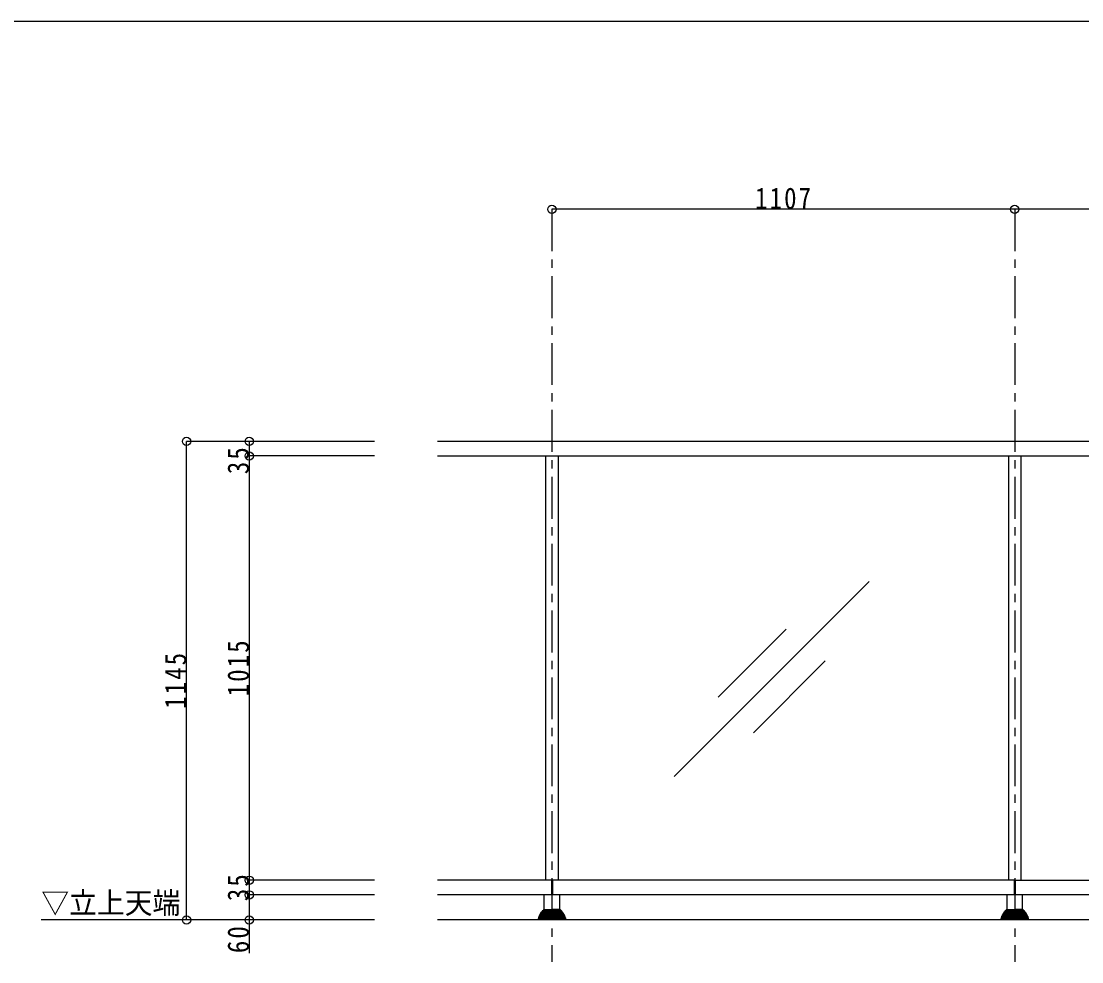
# Model space of a CAD drawing. Units: millimetres at full size, sheet at 1:5, with parts at other scales. Extents: x -1050 to 1050, y -742 to 742.
# Drawn here: x -339 to 295, y 120 to 682 of the extents above; entities that cross this region are included whole.
import ezdxf
from ezdxf.enums import TextEntityAlignment as Align

# ---------------------------------------------------------------- set-up
doc = ezdxf.new("R2010")
doc.units = ezdxf.units.MM
doc.header["$LTSCALE"] = 5
doc.linetypes.add('CHAIN1', pattern=[8, 5, -1, 1, -1])
doc.layers.add('1-5_図枠1_1', color=7, linetype='Continuous')
doc.layers.add('1-6_姿図', color=7, linetype='Continuous')
doc.styles.add('ＭＳ ゴシック', font='')
doc.styles.get('ＭＳ ゴシック').set_extended_font_data('MS Gothic')

# ---------------------------------------------------------------- blocks, each defined once
blk = doc.blocks.new('dimension_origin')
at = {"color": 0, "linetype": 'Continuous', "lineweight": -2}
blk.add_circle((0, 0), 1.25, dxfattribs=at)

msp = doc.modelspace()

# ---------------------------------------------------------------- linework, layer by layer
at = {"layer": '1-5_図枠1_1'}
msp.add_line((-990, 682.5), (703.535, 682.5), dxfattribs=at)
at = {"layer": '1-6_姿図', "linetype": 'CHAIN1'}
for p, q in [((-21.5, 570), (-21.5, 120)), ((255.25, 570), (255.25, 120))]:
    msp.add_line(p, q, dxfattribs=at)
at = {"layer": '1-6_姿図'}
for p, q in [((255.25, 570), (-21.5, 570)), ((532, 570), (255.25, 570)), ((-127.5, 431.25), (-240, 431.25)), ((-240, 145), (-240, 431.25)), ((-202.5, 431.25), (-202.5, 411.611)), ((859.812, 431.25), (-90, 431.25)), ((-127.5, 422.5), (-202.5, 422.5)), ((-202.5, 422.5), (-202.5, 168.75)), ((-90, 422.5), (874.5, 422.5)), ((-25.25, 422.5), (-25.25, 168.75)), ((-17.75, 422.5), (-17.75, 168.75)), ((251.5, 422.5), (251.5, 168.75)), ((259, 422.5), (259, 168.75)), ((51.598, 230.786), (168.202, 347.39)), ((77.83, 278.232), (118.496, 318.897)), ((99.043, 257.019), (141.969, 299.944)), ((-127.5, 168.75), (-202.5, 168.75)), ((-202.5, 168.75), (-202.5, 160)), ((255, 168.75), (-90, 168.75)), ((-21.75, 168.75), (-21.75, 160)), ((-21.25, 168.75), (-21.25, 160)), ((255, 168.75), (255, 160)), ((255.5, 168.75), (255.5, 160)), ((255.5, 168.75), (531.75, 168.75)), ((-127.5, 160), (-202.5, 160)), ((-202.5, 160), (-202.5, 125.196)), ((255, 160), (-90, 160)), ((-26.25, 160), (-26.25, 151.25)), ((-16.75, 151.25), (-16.75, 160)), ((250.5, 160), (250.5, 151.25)), ((260, 151.25), (260, 160)), ((-29.559, 146.311), (-29.559, 145.8)), ((-29.313, 147.014), (-29.313, 146.599)), ((-29.313, 146.6), (-21.5, 146.6)), ((-28.995, 147.76), (-28.995, 147.407)), ((-28.995, 147.407), (-21.5, 147.407)), ((-28.592, 148.524), (-28.592, 148.2)), ((-28.592, 148.2), (-21.5, 148.2)), ((-28.14, 149.001), (-21.5, 149.001)), ((-28.076, 149.302), (-28.076, 149.001)), ((-27.618, 149.8), (-21.5, 149.8)), ((-27.427, 150.1), (-27.427, 149.8)), ((-26.973, 150.6), (-21.5, 150.6)), ((-26.75, 150.75), (-26.75, 150.6)), ((-26.25, 151.25), (-21.5, 151.25)), ((-16.75, 151.25), (-21.5, 151.25)), ((-16.027, 150.6), (-21.5, 150.6)), ((-15.382, 149.8), (-21.5, 149.8)), ((-14.86, 149.001), (-21.5, 149.001)), ((-14.408, 148.2), (-21.5, 148.2)), ((-14.005, 147.407), (-21.5, 147.407)), ((-13.687, 146.6), (-21.5, 146.6)), ((-16.25, 150.75), (-16.25, 150.6)), ((-15.573, 150.1), (-15.573, 149.8)), ((-14.924, 149.302), (-14.924, 149.001)), ((-14.408, 148.524), (-14.408, 148.2)), ((-14.005, 147.76), (-14.005, 147.407)), ((-13.687, 147.014), (-13.687, 146.599)), ((-13.441, 146.311), (-13.441, 145.8)), ((247.191, 146.311), (247.191, 145.8)), ((247.437, 147.014), (247.437, 146.599)), ((247.437, 146.6), (255.25, 146.6)), ((247.755, 147.76), (247.755, 147.407)), ((247.755, 147.407), (255.25, 147.407)), ((248.158, 148.524), (248.158, 148.2)), ((248.158, 148.2), (255.25, 148.2)), ((248.61, 149.001), (255.25, 149.001)), ((248.674, 149.302), (248.674, 149.001)), ((249.132, 149.8), (255.25, 149.8)), ((249.323, 150.1), (249.323, 149.8)), ((249.777, 150.6), (255.25, 150.6)), ((250, 150.75), (250, 150.6)), ((250.5, 151.25), (255.25, 151.25)), ((260, 151.25), (255.25, 151.25)), ((260.723, 150.6), (255.25, 150.6)), ((261.368, 149.8), (255.25, 149.8)), ((261.89, 149.001), (255.25, 149.001)), ((262.342, 148.2), (255.25, 148.2)), ((262.745, 147.407), (255.25, 147.407)), ((263.063, 146.6), (255.25, 146.6)), ((260.5, 150.75), (260.5, 150.6)), ((261.177, 150.1), (261.177, 149.8)), ((261.826, 149.302), (261.826, 149.001)), ((262.342, 148.524), (262.342, 148.2)), ((262.745, 147.76), (262.745, 147.407)), ((263.063, 147.014), (263.063, 146.599)), ((263.309, 146.311), (263.309, 145.8)), ((-127.5, 145), (-326.963, 145)), ((932.5, 145), (-90, 145)), ((-29.75, 145.482), (-29.75, 145)), ((-29.559, 145.8), (-21.5, 145.8)), ((-13.441, 145.8), (-21.5, 145.8)), ((-13.25, 145.482), (-13.25, 145)), ((247, 145.482), (247, 145)), ((247.191, 145.8), (255.25, 145.8)), ((263.309, 145.8), (255.25, 145.8)), ((263.5, 145.482), (263.5, 145))]:
    msp.add_line(p, q, dxfattribs=at)
msp.add_lwpolyline([(531.75, 168.75), (531.75, 160), (255.5, 160)], dxfattribs=at)
for centre, radius, start, end in [((-29.256, 146.303), 0.303, 100.92102, 178.46143), ((-28.944, 147.04), 0.37, 97.87545, 184.11221), ((-28.58, 147.785), 0.415, 91.62275, 183.49063), ((-28.127, 148.536), 0.466, 91.64474, 181.439), ((-27.588, 149.312), 0.488, 86.57068, 181.25523), ((-26.916, 150.089), 0.512, 86.56134, 178.79631), ((-26.25, 150.75), 0.5, 90, 180), ((-16.75, 150.75), 0.5, 0, 90), ((-16.084, 150.089), 0.512, 1.20369, 93.43866), ((-15.412, 149.312), 0.488, 358.74477, 93.42932), ((-14.873, 148.536), 0.466, 358.561, 88.35526), ((-14.42, 147.785), 0.415, 356.50937, 88.37725), ((-14.056, 147.04), 0.37, 355.88779, 82.12455), ((-13.744, 146.303), 0.303, 1.53857, 79.07898), ((247.494, 146.303), 0.303, 100.92102, 178.46143), ((247.806, 147.04), 0.37, 97.87545, 184.11221), ((248.17, 147.785), 0.415, 91.62275, 183.49063), ((248.623, 148.536), 0.466, 91.64474, 181.439), ((249.162, 149.312), 0.488, 86.57068, 181.25523), ((249.834, 150.089), 0.512, 86.56134, 178.79631), ((250.5, 150.75), 0.5, 90, 180), ((260, 150.75), 0.5, 0, 90), ((260.666, 150.089), 0.512, 1.20369, 93.43866), ((261.338, 149.312), 0.488, 358.74477, 93.42932), ((261.877, 148.536), 0.466, 358.561, 88.35526), ((262.33, 147.785), 0.415, 356.50937, 88.37725), ((262.694, 147.04), 0.37, 355.88779, 82.12455), ((263.006, 146.303), 0.303, 1.53857, 79.07898), ((-29.386, 145.48), 0.364, 118.33625, 179.71056), ((-13.614, 145.48), 0.364, 0.28944, 61.66375), ((247.364, 145.48), 0.364, 118.33625, 179.71056), ((263.136, 145.48), 0.364, 0.28944, 61.66375)]:
    msp.add_arc(centre, radius, start, end, dxfattribs=at)

# ---------------------------------------------------------------- block references
at = {"layer": '1-6_姿図', "xscale": 2, "yscale": 2}
for p, rotation in [((-21.5, 570), 180), ((255.25, 570), 180), ((-240, 431.25), 90), ((-202.5, 431.25), 90), ((-202.5, 422.5), 270), ((-202.5, 422.5), 90), ((-202.5, 168.75), 270), ((-202.5, 168.75), 90), ((-202.5, 160), 270), ((-202.5, 160), 90), ((-240, 145), 270), ((-202.5, 145), 270)]:
    msp.add_blockref('dimension_origin', p, dxfattribs=dict(at, rotation=rotation))
msp.add_blockref('dimension_origin', (255.25, 570), dxfattribs=at)

# ---------------------------------------------------------------- texts
at = {"layer": '1-6_姿図', "style": 'ＭＳ ゴシック', "width": 0.95}
msp.add_text('▽立上天端', height=12.83, dxfattribs=at).set_placement((-326.851, 145), align=Align.BOTTOM_LEFT)
at = {"layer": '1-6_姿図', "insert": (100, 570), "char_height": 12.83, "attachment_point": 7, "style": 'ＭＳ ゴシック'}
msp.add_mtext('\\T1.17;\\W0.85;1107', dxfattribs=at)
at = {"layer": '1-6_姿図', "char_height": 12.83, "attachment_point": 7, "rotation": 90, "style": 'ＭＳ ゴシック'}
for s, insert in [('\\T1.17;\\W0.85;35', (-202.5, 411.611)), ('\\T1.17;\\W0.85;1015', (-202.5, 278.75)), ('\\T1.17;\\W0.85;1145', (-240, 271.25)), ('\\T1.17;\\W0.85;35', (-202.5, 156.25)), ('\\T1.17;\\W0.85;60', (-202.5, 125.196))]:
    msp.add_mtext(s, dxfattribs=dict(at, insert=insert))

doc.saveas('drawing.dxf')
